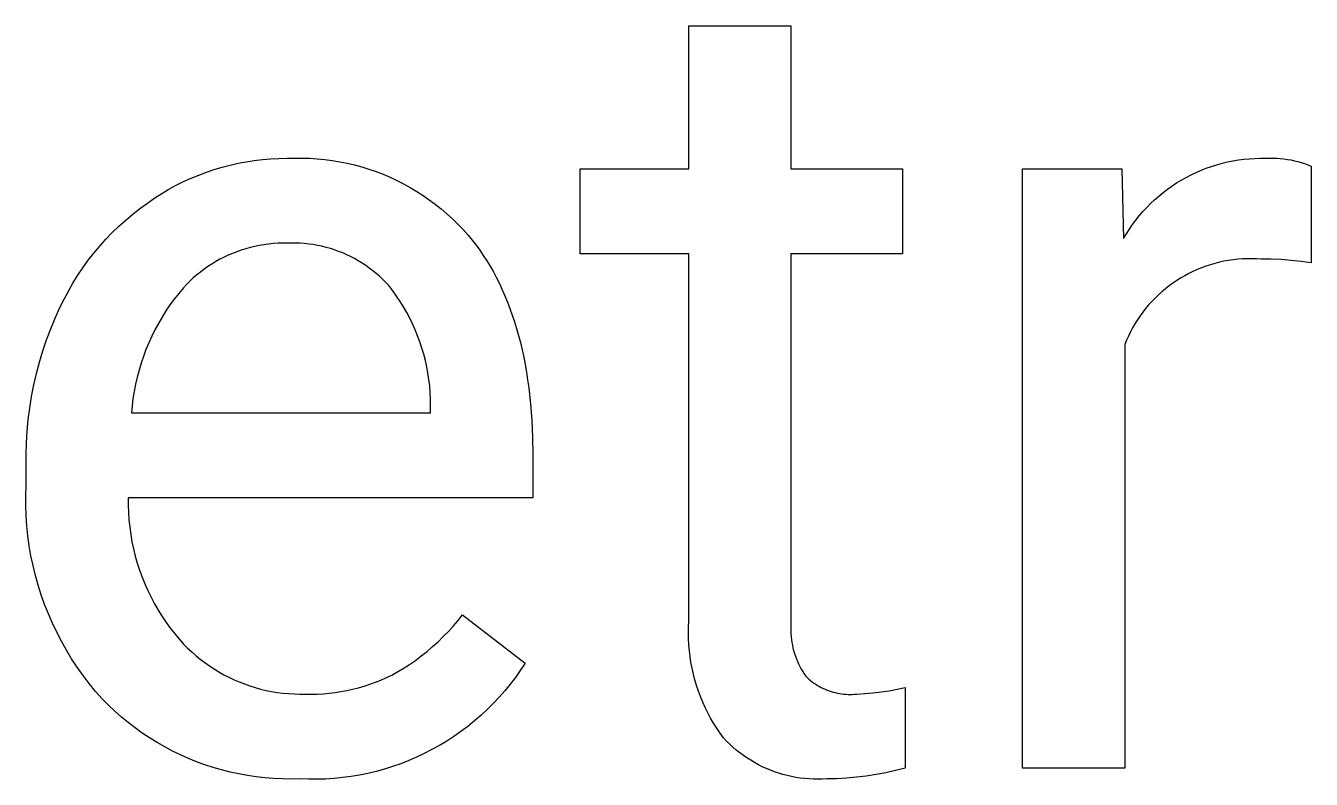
# Model space of a CAD drawing. Header units: millimetres. Extents: x 578 to 4608, y -138 to 2677.
# Drawn here: x 4433.72 to 4479.76, y 218.1 to 245.1 of the extents above; entities that cross this region are included whole.
import ezdxf

# ---------------------------------------------------------------- set-up
doc = ezdxf.new("R2010")
doc.units = ezdxf.units.MM
doc.header["$MEASUREMENT"] = 0
doc.layers.add('Domyślny', color=7, linetype='Continuous', true_color=0x000000)

msp = doc.modelspace()

# ---------------------------------------------------------------- linework, layer by layer
at = {"layer": 'Domyślny'}
for p, q in [((4457.465, 239.969), (4457.465, 245.101)), ((4457.465, 245.101), (4461.123, 245.101)), ((4461.123, 245.101), (4461.123, 239.969)), ((4441.907, 240.271), (4442.2, 240.306)), ((4442.2, 240.306), (4442.493, 240.331)), ((4442.493, 240.331), (4442.788, 240.345)), ((4442.788, 240.345), (4443.082, 240.349)), ((4443.082, 240.349), (4443.352, 240.359)), ((4443.352, 240.359), (4443.623, 240.36)), ((4443.623, 240.36), (4443.893, 240.352)), ((4443.893, 240.352), (4444.162, 240.335)), ((4444.162, 240.335), (4444.431, 240.309)), ((4444.431, 240.309), (4444.699, 240.273)), ((4477.148, 240.29), (4477.344, 240.315)), ((4477.344, 240.315), (4477.542, 240.334)), ((4477.542, 240.334), (4477.74, 240.346)), ((4477.74, 240.346), (4477.938, 240.351)), ((4477.938, 240.351), (4478.136, 240.349)), ((4478.136, 240.349), (4478.264, 240.354)), ((4478.264, 240.354), (4478.392, 240.354)), ((4478.392, 240.354), (4478.519, 240.35)), ((4478.519, 240.35), (4478.647, 240.341)), ((4478.647, 240.341), (4478.774, 240.328)), ((4478.774, 240.328), (4478.9, 240.311)), ((4478.9, 240.311), (4479.026, 240.289)), ((4439.916, 239.749), (4440.192, 239.853)), ((4440.192, 239.853), (4440.471, 239.948)), ((4440.471, 239.948), (4440.753, 240.032)), ((4440.753, 240.032), (4441.038, 240.107)), ((4441.038, 240.107), (4441.326, 240.172)), ((4441.326, 240.172), (4441.616, 240.226)), ((4441.616, 240.226), (4441.907, 240.271)), ((4444.699, 240.273), (4444.966, 240.229)), ((4444.966, 240.229), (4445.23, 240.175)), ((4445.23, 240.175), (4445.493, 240.113)), ((4445.493, 240.113), (4445.754, 240.042)), ((4445.754, 240.042), (4446.012, 239.962)), ((4446.012, 239.962), (4446.267, 239.873)), ((4446.267, 239.873), (4446.519, 239.776)), ((4453.571, 236.928), (4453.571, 239.969)), ((4453.571, 239.969), (4457.465, 239.969)), ((4461.123, 239.969), (4465.114, 239.969)), ((4465.114, 239.969), (4465.114, 236.928)), ((4469.42, 218.493), (4469.42, 239.969)), ((4469.42, 239.969), (4472.978, 239.969)), ((4472.978, 239.969), (4473.037, 237.475)), ((4475.631, 239.842), (4475.813, 239.921)), ((4475.813, 239.921), (4475.997, 239.993)), ((4475.997, 239.993), (4476.185, 240.059)), ((4476.185, 240.059), (4476.374, 240.119)), ((4476.374, 240.119), (4476.565, 240.172)), ((4476.565, 240.172), (4476.758, 240.218)), ((4476.758, 240.218), (4476.952, 240.257)), ((4476.952, 240.257), (4477.148, 240.29)), ((4479.026, 240.289), (4479.151, 240.263)), ((4479.151, 240.263), (4479.275, 240.232)), ((4479.275, 240.232), (4479.398, 240.197)), ((4479.398, 240.197), (4479.519, 240.158)), ((4479.519, 240.158), (4479.639, 240.115)), ((4479.639, 240.115), (4479.758, 240.067)), ((4479.758, 240.067), (4479.758, 236.599)), ((4439.112, 239.382), (4439.375, 239.514)), ((4439.375, 239.514), (4439.644, 239.636)), ((4439.644, 239.636), (4439.916, 239.749)), ((4446.519, 239.776), (4446.768, 239.67)), ((4446.768, 239.67), (4447.013, 239.556)), ((4447.013, 239.556), (4447.254, 239.434)), ((4447.254, 239.434), (4447.491, 239.304)), ((4474.768, 239.356), (4474.934, 239.465)), ((4474.934, 239.465), (4475.103, 239.568)), ((4475.103, 239.568), (4475.276, 239.666)), ((4475.276, 239.666), (4475.452, 239.757)), ((4475.452, 239.757), (4475.631, 239.842)), ((4438.079, 238.748), (4438.35, 238.933)), ((4438.35, 238.933), (4438.599, 239.091)), ((4438.599, 239.091), (4438.853, 239.241)), ((4438.853, 239.241), (4439.112, 239.382)), ((4447.491, 239.304), (4447.723, 239.166)), ((4447.723, 239.166), (4447.95, 239.02)), ((4447.95, 239.02), (4448.173, 238.866)), ((4474.147, 238.863), (4474.296, 238.995)), ((4474.296, 238.995), (4474.449, 239.12)), ((4474.449, 239.12), (4474.607, 239.241)), ((4474.607, 239.241), (4474.768, 239.356)), ((4437.555, 238.351), (4437.813, 238.554)), ((4437.813, 238.554), (4438.079, 238.748)), ((4448.173, 238.866), (4448.39, 238.706)), ((4448.39, 238.706), (4448.601, 238.537)), ((4448.601, 238.537), (4448.807, 238.362)), ((4473.729, 238.44), (4473.864, 238.586)), ((4473.864, 238.586), (4474.003, 238.727)), ((4474.003, 238.727), (4474.147, 238.863)), ((4437.06, 237.918), (4437.304, 238.138)), ((4437.304, 238.138), (4437.555, 238.351)), ((4448.807, 238.362), (4449.006, 238.18)), ((4449.006, 238.18), (4449.2, 237.991)), ((4473.358, 237.975), (4473.476, 238.135)), ((4473.476, 238.135), (4473.6, 238.29)), ((4473.6, 238.29), (4473.729, 238.44)), ((4436.596, 237.452), (4436.824, 237.689)), ((4436.824, 237.689), (4437.06, 237.918)), ((4449.2, 237.991), (4449.387, 237.796)), ((4449.387, 237.796), (4449.567, 237.595)), ((4449.567, 237.595), (4449.709, 237.42)), ((4473.037, 237.475), (4473.138, 237.645)), ((4473.138, 237.645), (4473.245, 237.812)), ((4473.245, 237.812), (4473.358, 237.975)), ((4436.166, 236.955), (4436.377, 237.207)), ((4436.377, 237.207), (4436.596, 237.452)), ((4441.601, 237.109), (4441.442, 237.059)), ((4441.761, 237.153), (4441.601, 237.109)), ((4441.924, 237.192), (4441.761, 237.153)), ((4442.087, 237.226), (4441.924, 237.192)), ((4442.251, 237.254), (4442.087, 237.226)), ((4442.417, 237.276), (4442.251, 237.254)), ((4442.583, 237.293), (4442.417, 237.276)), ((4442.749, 237.304), (4442.583, 237.293)), ((4442.916, 237.309), (4442.749, 237.304)), ((4443.082, 237.308), (4442.916, 237.309)), ((4443.239, 237.313), (4443.082, 237.308)), ((4443.396, 237.312), (4443.239, 237.313)), ((4443.553, 237.306), (4443.396, 237.312)), ((4443.709, 237.295), (4443.553, 237.306)), ((4443.865, 237.278), (4443.709, 237.295)), ((4444.02, 237.256), (4443.865, 237.278)), ((4444.174, 237.229), (4444.02, 237.256)), ((4444.328, 237.196), (4444.174, 237.229)), ((4444.48, 237.159), (4444.328, 237.196)), ((4444.631, 237.116), (4444.48, 237.159)), ((4444.78, 237.068), (4444.631, 237.116)), ((4449.709, 237.42), (4449.847, 237.241)), ((4449.847, 237.241), (4449.98, 237.058)), ((4435.771, 236.43), (4435.964, 236.696)), ((4435.964, 236.696), (4436.166, 236.955)), ((4440.531, 236.648), (4440.388, 236.562)), ((4440.677, 236.73), (4440.531, 236.648)), ((4440.825, 236.806), (4440.677, 236.73)), ((4440.976, 236.877), (4440.825, 236.806)), ((4441.129, 236.943), (4440.976, 236.877)), ((4441.284, 237.004), (4441.129, 236.943)), ((4441.442, 237.059), (4441.284, 237.004)), ((4444.927, 237.015), (4444.78, 237.068)), ((4445.073, 236.957), (4444.927, 237.015)), ((4445.217, 236.894), (4445.073, 236.957)), ((4445.358, 236.826), (4445.217, 236.894)), ((4445.497, 236.754), (4445.358, 236.826)), ((4445.633, 236.677), (4445.497, 236.754)), ((4445.767, 236.595), (4445.633, 236.677)), ((4449.98, 237.058), (4450.109, 236.869)), ((4450.109, 236.869), (4450.233, 236.676)), ((4450.233, 236.676), (4450.352, 236.479)), ((4457.465, 236.928), (4453.571, 236.928)), ((4457.465, 223.764), (4457.465, 236.928)), ((4465.114, 236.928), (4461.123, 236.928)), ((4461.123, 236.928), (4461.123, 223.713)), ((4476.466, 236.625), (4476.304, 236.584)), ((4476.629, 236.661), (4476.466, 236.625)), ((4476.793, 236.691), (4476.629, 236.661)), ((4476.958, 236.715), (4476.793, 236.691)), ((4477.124, 236.733), (4476.958, 236.715)), ((4477.291, 236.746), (4477.124, 236.733)), ((4477.458, 236.752), (4477.291, 236.746)), ((4477.625, 236.753), (4477.458, 236.752)), ((4477.791, 236.749), (4477.625, 236.753)), ((4477.958, 236.738), (4477.791, 236.749)), ((4478.32, 236.734), (4477.958, 236.738)), ((4478.681, 236.718), (4478.32, 236.734)), ((4479.041, 236.69), (4478.681, 236.718)), ((4479.4, 236.65), (4479.041, 236.69)), ((4479.758, 236.599), (4479.4, 236.65)), ((4435.587, 236.157), (4435.771, 236.43)), ((4439.849, 236.171), (4439.723, 236.061)), ((4439.978, 236.275), (4439.849, 236.171)), ((4440.112, 236.376), (4439.978, 236.275)), ((4440.248, 236.471), (4440.112, 236.376)), ((4440.388, 236.562), (4440.248, 236.471)), ((4445.898, 236.509), (4445.767, 236.595)), ((4446.026, 236.418), (4445.898, 236.509)), ((4446.15, 236.323), (4446.026, 236.418)), ((4446.272, 236.224), (4446.15, 236.323)), ((4446.39, 236.121), (4446.272, 236.224)), ((4450.352, 236.479), (4450.468, 236.276)), ((4450.468, 236.276), (4450.578, 236.069)), ((4475.371, 236.223), (4475.224, 236.144)), ((4475.521, 236.296), (4475.371, 236.223)), ((4475.673, 236.365), (4475.521, 236.296)), ((4475.828, 236.428), (4475.673, 236.365)), ((4475.985, 236.485), (4475.828, 236.428)), ((4476.143, 236.537), (4475.985, 236.485)), ((4476.304, 236.584), (4476.143, 236.537)), ((4435.249, 235.594), (4435.413, 235.879)), ((4435.413, 235.879), (4435.587, 236.157)), ((4439.367, 235.709), (4439.201, 235.51)), ((4439.482, 235.831), (4439.367, 235.709)), ((4439.6, 235.948), (4439.482, 235.831)), ((4439.723, 236.061), (4439.6, 235.948)), ((4446.504, 236.014), (4446.39, 236.121)), ((4446.615, 235.903), (4446.504, 236.014)), ((4446.722, 235.788), (4446.615, 235.903)), ((4446.863, 235.605), (4446.722, 235.788)), ((4450.578, 236.069), (4450.684, 235.858)), ((4450.684, 235.858), (4450.786, 235.642)), ((4474.665, 235.779), (4474.533, 235.676)), ((4474.8, 235.878), (4474.665, 235.779)), ((4474.938, 235.971), (4474.8, 235.878)), ((4475.08, 236.06), (4474.938, 235.971)), ((4475.224, 236.144), (4475.08, 236.06)), ((4434.95, 235.008), (4435.094, 235.304)), ((4435.094, 235.304), (4435.249, 235.594)), ((4439.042, 235.305), (4438.889, 235.094)), ((4439.201, 235.51), (4439.042, 235.305)), ((4446.998, 235.416), (4446.863, 235.605)), ((4447.127, 235.224), (4446.998, 235.416)), ((4450.786, 235.642), (4450.883, 235.421)), ((4450.883, 235.421), (4450.976, 235.195)), ((4474.162, 235.341), (4474.046, 235.221)), ((4474.282, 235.457), (4474.162, 235.341)), ((4474.406, 235.569), (4474.282, 235.457)), ((4474.533, 235.676), (4474.406, 235.569)), ((4434.778, 234.625), (4434.95, 235.008)), ((4438.743, 234.879), (4438.605, 234.659)), ((4438.889, 235.094), (4438.743, 234.879)), ((4447.249, 235.027), (4447.127, 235.224)), ((4447.364, 234.827), (4447.249, 235.027)), ((4447.473, 234.622), (4447.364, 234.827)), ((4450.976, 235.195), (4451.064, 234.965)), ((4451.064, 234.965), (4451.147, 234.73)), ((4473.724, 234.837), (4473.625, 234.702)), ((4473.826, 234.969), (4473.724, 234.837)), ((4473.934, 235.097), (4473.826, 234.969)), ((4474.046, 235.221), (4473.934, 235.097)), ((4434.619, 234.237), (4434.778, 234.625)), ((4438.475, 234.435), (4438.351, 234.206)), ((4438.605, 234.659), (4438.475, 234.435)), ((4447.574, 234.414), (4447.473, 234.622)), ((4447.669, 234.203), (4447.574, 234.414)), ((4451.147, 234.73), (4451.226, 234.491)), ((4451.226, 234.491), (4451.301, 234.247)), ((4473.443, 234.422), (4473.359, 234.278)), ((4473.532, 234.564), (4473.443, 234.422)), ((4473.625, 234.702), (4473.532, 234.564)), ((4434.472, 233.844), (4434.619, 234.237)), ((4438.236, 233.973), (4438.128, 233.737)), ((4438.351, 234.206), (4438.236, 233.973)), ((4447.756, 233.988), (4447.669, 234.203)), ((4447.836, 233.771), (4447.756, 233.988)), ((4451.301, 234.247), (4451.371, 233.998)), ((4451.371, 233.998), (4451.436, 233.745)), ((4473.207, 233.981), (4473.139, 233.828)), ((4473.281, 234.131), (4473.207, 233.981)), ((4473.359, 234.278), (4473.281, 234.131)), ((4434.218, 233.044), (4434.339, 233.446)), ((4434.339, 233.446), (4434.472, 233.844)), ((4438.029, 233.497), (4437.938, 233.254)), ((4438.128, 233.737), (4438.029, 233.497)), ((4447.909, 233.552), (4447.836, 233.771)), ((4447.975, 233.329), (4447.909, 233.552)), ((4451.436, 233.745), (4451.497, 233.487)), ((4451.497, 233.487), (4451.554, 233.225)), ((4473.139, 233.828), (4473.076, 233.674)), ((4473.076, 233.674), (4473.076, 218.493)), ((4434.11, 232.638), (4434.218, 233.044)), ((4437.854, 233.008), (4437.779, 232.759)), ((4437.938, 233.254), (4437.854, 233.008)), ((4448.033, 233.105), (4447.975, 233.329)), ((4448.083, 232.879), (4448.033, 233.105)), ((4451.554, 233.225), (4451.605, 232.957)), ((4451.605, 232.957), (4451.653, 232.686)), ((4434.016, 232.229), (4434.11, 232.638)), ((4437.713, 232.508), (4437.655, 232.255)), ((4437.779, 232.759), (4437.713, 232.508)), ((4448.125, 232.652), (4448.083, 232.879)), ((4448.16, 232.423), (4448.125, 232.652)), ((4451.653, 232.686), (4451.696, 232.409)), ((4433.935, 231.817), (4434.016, 232.229)), ((4437.655, 232.255), (4437.605, 232)), ((4448.188, 232.193), (4448.16, 232.423)), ((4448.207, 231.962), (4448.188, 232.193)), ((4451.696, 232.409), (4451.734, 232.128)), ((4451.734, 232.128), (4451.797, 231.552)), ((4433.868, 231.403), (4433.935, 231.817)), ((4437.564, 231.743), (4437.532, 231.485)), ((4437.605, 232), (4437.564, 231.743)), ((4448.219, 231.731), (4448.207, 231.962)), ((4448.223, 231.5), (4448.219, 231.731)), ((4433.814, 230.987), (4433.868, 231.403)), ((4437.532, 231.485), (4437.508, 231.227)), ((4437.508, 231.227), (4448.223, 231.227)), ((4448.223, 231.227), (4448.223, 231.5)), ((4451.797, 231.552), (4451.842, 230.957)), ((4433.773, 230.569), (4433.814, 230.987)), ((4451.842, 230.957), (4451.87, 230.344)), ((4433.747, 230.15), (4433.773, 230.569)), ((4451.87, 230.344), (4451.879, 229.712)), ((4433.733, 229.731), (4433.747, 230.15)), ((4433.734, 229.311), (4433.733, 229.731)), ((4433.734, 228.637), (4433.734, 229.311)), ((4451.879, 229.712), (4451.879, 228.186)), ((4433.722, 228.274), (4433.734, 228.637)), ((4433.723, 227.912), (4433.722, 228.274)), ((4433.736, 227.549), (4433.723, 227.912)), ((4451.879, 228.186), (4437.39, 228.186)), ((4437.39, 228.186), (4437.39, 227.922)), ((4437.39, 227.922), (4437.399, 227.658)), ((4433.761, 227.187), (4433.736, 227.549)), ((4437.399, 227.658), (4437.417, 227.395)), ((4433.798, 226.827), (4433.761, 227.187)), ((4437.417, 227.395), (4437.445, 227.133)), ((4437.445, 227.133), (4437.481, 226.871)), ((4433.848, 226.467), (4433.798, 226.827)), ((4437.481, 226.871), (4437.527, 226.612)), ((4437.527, 226.612), (4437.582, 226.353)), ((4433.91, 226.11), (4433.848, 226.467)), ((4433.984, 225.755), (4433.91, 226.11)), ((4437.582, 226.353), (4437.645, 226.097)), ((4437.645, 226.097), (4437.718, 225.844)), ((4434.07, 225.402), (4433.984, 225.755)), ((4437.718, 225.844), (4437.799, 225.593)), ((4437.799, 225.593), (4437.889, 225.345)), ((4434.168, 225.053), (4434.07, 225.402)), ((4437.889, 225.345), (4437.988, 225.1)), ((4434.278, 224.708), (4434.168, 225.053)), ((4434.4, 224.366), (4434.278, 224.708)), ((4437.988, 225.1), (4438.095, 224.859)), ((4438.095, 224.859), (4438.211, 224.622)), ((4434.533, 224.029), (4434.4, 224.366)), ((4438.211, 224.622), (4438.334, 224.389)), ((4438.334, 224.389), (4438.466, 224.16)), ((4434.678, 223.696), (4434.533, 224.029)), ((4438.466, 224.16), (4438.606, 223.937)), ((4438.606, 223.937), (4438.753, 223.718)), ((4449.035, 223.594), (4449.205, 223.793)), ((4449.205, 223.793), (4449.369, 223.998)), ((4449.369, 223.998), (4451.602, 222.255)), ((4457.454, 223.552), (4457.465, 223.764)), ((4434.834, 223.368), (4434.678, 223.696)), ((4435.001, 223.046), (4434.834, 223.368)), ((4438.753, 223.718), (4438.908, 223.504)), ((4438.908, 223.504), (4439.07, 223.296)), ((4439.07, 223.296), (4439.24, 223.094)), ((4448.676, 223.211), (4448.859, 223.399)), ((4448.859, 223.399), (4449.035, 223.594)), ((4457.452, 223.34), (4457.454, 223.552)), ((4457.456, 223.128), (4457.452, 223.34)), ((4461.117, 223.612), (4461.115, 223.51)), ((4461.115, 223.51), (4461.116, 223.409)), ((4461.116, 223.409), (4461.121, 223.307)), ((4461.123, 223.713), (4461.117, 223.612)), ((4461.121, 223.307), (4461.129, 223.206)), ((4435.179, 222.73), (4435.001, 223.046)), ((4439.24, 223.094), (4439.377, 222.946)), ((4439.377, 222.946), (4439.519, 222.802)), ((4448.093, 222.682), (4448.293, 222.852)), ((4448.293, 222.852), (4448.487, 223.029)), ((4448.487, 223.029), (4448.676, 223.211)), ((4457.467, 222.916), (4457.456, 223.128)), ((4457.486, 222.705), (4457.467, 222.916)), ((4461.129, 223.206), (4461.141, 223.105)), ((4461.141, 223.105), (4461.156, 223.004)), ((4461.156, 223.004), (4461.175, 222.904)), ((4461.175, 222.904), (4461.197, 222.805)), ((4435.367, 222.42), (4435.179, 222.73)), ((4435.566, 222.117), (4435.367, 222.42)), ((4439.519, 222.802), (4439.667, 222.664)), ((4439.667, 222.664), (4439.819, 222.53)), ((4439.819, 222.53), (4439.975, 222.402)), ((4439.975, 222.402), (4440.136, 222.28)), ((4447.462, 222.212), (4447.677, 222.362)), ((4447.677, 222.362), (4447.888, 222.519)), ((4447.888, 222.519), (4448.093, 222.682)), ((4457.511, 222.494), (4457.486, 222.705)), ((4457.544, 222.285), (4457.511, 222.494)), ((4461.197, 222.805), (4461.222, 222.707)), ((4461.222, 222.707), (4461.251, 222.609)), ((4461.251, 222.609), (4461.283, 222.513)), ((4461.283, 222.513), (4461.319, 222.418)), ((4461.319, 222.418), (4461.358, 222.324)), ((4435.775, 221.821), (4435.566, 222.117)), ((4440.136, 222.28), (4440.301, 222.163)), ((4440.301, 222.163), (4440.47, 222.052)), ((4440.47, 222.052), (4440.643, 221.947)), ((4440.643, 221.947), (4440.819, 221.848)), ((4446.828, 221.834), (4447.017, 221.933)), ((4447.017, 221.933), (4447.242, 222.069)), ((4447.242, 222.069), (4447.462, 222.212)), ((4451.434, 221.999), (4451.256, 221.75)), ((4451.602, 222.255), (4451.434, 221.999)), ((4457.584, 222.076), (4457.544, 222.285)), ((4457.63, 221.869), (4457.584, 222.076)), ((4461.358, 222.324), (4461.4, 222.231)), ((4461.4, 222.231), (4461.445, 222.14)), ((4461.445, 222.14), (4461.493, 222.051)), ((4461.493, 222.051), (4461.545, 221.963)), ((4461.545, 221.963), (4461.599, 221.877)), ((4435.994, 221.532), (4435.775, 221.821)), ((4436.223, 221.25), (4435.994, 221.532)), ((4440.819, 221.848), (4440.999, 221.755)), ((4440.999, 221.755), (4441.181, 221.669)), ((4441.181, 221.669), (4441.367, 221.589)), ((4441.367, 221.589), (4441.555, 221.515)), ((4441.555, 221.515), (4441.746, 221.448)), ((4441.746, 221.448), (4441.939, 221.387)), ((4445.635, 221.378), (4445.84, 221.437)), ((4445.84, 221.437), (4446.043, 221.503)), ((4446.043, 221.503), (4446.243, 221.576)), ((4446.243, 221.576), (4446.441, 221.656)), ((4446.441, 221.656), (4446.636, 221.742)), ((4446.636, 221.742), (4446.828, 221.834)), ((4451.07, 221.506), (4450.876, 221.269)), ((4451.256, 221.75), (4451.07, 221.506)), ((4457.684, 221.664), (4457.63, 221.869)), ((4457.745, 221.461), (4457.684, 221.664)), ((4457.812, 221.26), (4457.745, 221.461)), ((4461.599, 221.877), (4461.656, 221.793)), ((4461.656, 221.793), (4461.712, 221.74)), ((4461.712, 221.74), (4461.769, 221.689)), ((4461.769, 221.689), (4461.827, 221.64)), ((4461.827, 221.64), (4461.888, 221.593)), ((4461.888, 221.593), (4461.95, 221.548)), ((4461.95, 221.548), (4462.014, 221.505)), ((4462.014, 221.505), (4462.078, 221.465)), ((4462.078, 221.465), (4462.145, 221.426)), ((4436.462, 220.977), (4436.223, 221.25)), ((4436.683, 220.753), (4436.462, 220.977)), ((4441.939, 221.387), (4442.134, 221.334)), ((4442.134, 221.334), (4442.33, 221.287)), ((4442.33, 221.287), (4442.529, 221.247)), ((4442.529, 221.247), (4442.728, 221.214)), ((4442.728, 221.214), (4442.928, 221.188)), ((4442.928, 221.188), (4443.13, 221.169)), ((4443.13, 221.169), (4443.332, 221.157)), ((4443.332, 221.157), (4443.534, 221.152)), ((4443.534, 221.152), (4443.736, 221.153)), ((4443.736, 221.153), (4443.949, 221.15)), ((4443.949, 221.15), (4444.162, 221.154)), ((4444.162, 221.154), (4444.375, 221.165)), ((4444.375, 221.165), (4444.588, 221.183)), ((4444.588, 221.183), (4444.8, 221.208)), ((4444.8, 221.208), (4445.01, 221.24)), ((4445.01, 221.24), (4445.22, 221.279)), ((4445.22, 221.279), (4445.428, 221.325)), ((4445.428, 221.325), (4445.635, 221.378)), ((4450.674, 221.038), (4450.464, 220.815)), ((4450.876, 221.269), (4450.674, 221.038)), ((4457.886, 221.061), (4457.812, 221.26)), ((4457.967, 220.865), (4457.886, 221.061)), ((4462.145, 221.426), (4462.212, 221.39)), ((4462.212, 221.39), (4462.281, 221.356)), ((4462.281, 221.356), (4462.351, 221.325)), ((4462.351, 221.325), (4462.422, 221.296)), ((4462.422, 221.296), (4462.494, 221.269)), ((4462.494, 221.269), (4462.566, 221.245)), ((4462.566, 221.245), (4462.64, 221.223)), ((4462.64, 221.223), (4462.714, 221.204)), ((4462.714, 221.204), (4462.789, 221.187)), ((4462.789, 221.187), (4462.864, 221.173)), ((4462.864, 221.173), (4462.94, 221.161)), ((4462.94, 221.161), (4463.016, 221.153)), ((4463.016, 221.153), (4463.092, 221.146)), ((4463.092, 221.146), (4463.169, 221.142)), ((4463.169, 221.142), (4463.246, 221.141)), ((4463.246, 221.141), (4463.322, 221.143)), ((4463.322, 221.143), (4463.399, 221.147)), ((4463.399, 221.147), (4463.475, 221.153)), ((4463.475, 221.153), (4463.767, 221.169)), ((4463.767, 221.169), (4464.059, 221.194)), ((4464.059, 221.194), (4464.35, 221.228)), ((4464.35, 221.228), (4464.639, 221.272)), ((4464.639, 221.272), (4464.927, 221.325)), ((4464.927, 221.325), (4465.212, 221.388)), ((4465.212, 221.388), (4465.212, 218.499)), ((4436.912, 220.538), (4436.683, 220.753)), ((4437.149, 220.33), (4436.912, 220.538)), ((4450.246, 220.599), (4450.022, 220.39)), ((4450.464, 220.815), (4450.246, 220.599)), ((4458.054, 220.672), (4457.967, 220.865)), ((4458.148, 220.482), (4458.054, 220.672)), ((4437.392, 220.13), (4437.149, 220.33)), ((4437.641, 219.939), (4437.392, 220.13)), ((4449.79, 220.19), (4449.551, 219.997)), ((4450.022, 220.39), (4449.79, 220.19)), ((4458.248, 220.295), (4458.148, 220.482)), ((4458.355, 220.111), (4458.248, 220.295)), ((4458.467, 219.932), (4458.355, 220.111)), ((4437.897, 219.756), (4437.641, 219.939)), ((4438.159, 219.581), (4437.897, 219.756)), ((4449.056, 219.637), (4448.799, 219.47)), ((4449.307, 219.813), (4449.056, 219.637)), ((4449.551, 219.997), (4449.307, 219.813)), ((4458.586, 219.756), (4458.467, 219.932)), ((4458.71, 219.584), (4458.586, 219.756)), ((4438.427, 219.416), (4438.159, 219.581)), ((4438.7, 219.26), (4438.427, 219.416)), ((4438.979, 219.113), (4438.7, 219.26)), ((4448.269, 219.162), (4447.996, 219.022)), ((4448.536, 219.311), (4448.269, 219.162)), ((4448.799, 219.47), (4448.536, 219.311)), ((4458.819, 219.469), (4458.71, 219.584)), ((4458.932, 219.358), (4458.819, 219.469)), ((4459.049, 219.251), (4458.932, 219.358)), ((4459.169, 219.148), (4459.049, 219.251)), ((4459.293, 219.05), (4459.169, 219.148)), ((4439.262, 218.976), (4438.979, 219.113)), ((4439.549, 218.848), (4439.262, 218.976)), ((4439.841, 218.73), (4439.549, 218.848)), ((4440.136, 218.622), (4439.841, 218.73)), ((4447.437, 218.77), (4447.152, 218.658)), ((4447.719, 218.891), (4447.437, 218.77)), ((4447.996, 219.022), (4447.719, 218.891)), ((4459.42, 218.955), (4459.293, 219.05)), ((4459.55, 218.865), (4459.42, 218.955)), ((4459.683, 218.78), (4459.55, 218.865)), ((4459.82, 218.699), (4459.683, 218.78)), ((4459.958, 218.623), (4459.82, 218.699)), ((4440.435, 218.524), (4440.136, 218.622)), ((4440.737, 218.436), (4440.435, 218.524)), ((4441.042, 218.358), (4440.737, 218.436)), ((4441.35, 218.291), (4441.042, 218.358)), ((4441.659, 218.234), (4441.35, 218.291)), ((4441.97, 218.187), (4441.659, 218.234)), ((4445.676, 218.251), (4445.374, 218.2)), ((4445.976, 218.312), (4445.676, 218.251)), ((4446.274, 218.383), (4445.976, 218.312)), ((4446.57, 218.465), (4446.274, 218.383)), ((4446.862, 218.557), (4446.57, 218.465)), ((4447.152, 218.658), (4446.862, 218.557)), ((4460.1, 218.552), (4459.958, 218.623)), ((4460.244, 218.486), (4460.1, 218.552)), ((4460.39, 218.425), (4460.244, 218.486)), ((4460.538, 218.369), (4460.39, 218.425)), ((4460.688, 218.318), (4460.538, 218.369)), ((4460.839, 218.273), (4460.688, 218.318)), ((4460.992, 218.232), (4460.839, 218.273)), ((4461.147, 218.197), (4460.992, 218.232)), ((4463.822, 218.213), (4463.469, 218.171)), ((4464.173, 218.267), (4463.822, 218.213)), ((4464.522, 218.333), (4464.173, 218.267)), ((4464.868, 218.41), (4464.522, 218.333)), ((4465.212, 218.499), (4464.868, 218.41)), ((4473.076, 218.493), (4469.42, 218.493)), ((4442.283, 218.151), (4441.97, 218.187)), ((4442.596, 218.125), (4442.283, 218.151)), ((4442.911, 218.111), (4442.596, 218.125)), ((4443.225, 218.106), (4442.911, 218.111)), ((4443.54, 218.113), (4443.225, 218.106)), ((4443.846, 218.101), (4443.54, 218.113)), ((4444.153, 218.1), (4443.846, 218.101)), ((4444.459, 218.109), (4444.153, 218.1)), ((4444.765, 218.129), (4444.459, 218.109)), ((4445.07, 218.159), (4444.765, 218.129)), ((4445.374, 218.2), (4445.07, 218.159)), ((4461.302, 218.168), (4461.147, 218.197)), ((4461.459, 218.143), (4461.302, 218.168)), ((4461.616, 218.125), (4461.459, 218.143)), ((4461.773, 218.111), (4461.616, 218.125)), ((4461.931, 218.103), (4461.773, 218.111)), ((4462.09, 218.101), (4461.931, 218.103)), ((4462.248, 218.104), (4462.09, 218.101)), ((4462.406, 218.113), (4462.248, 218.104)), ((4462.761, 218.12), (4462.406, 218.113)), ((4463.116, 218.14), (4462.761, 218.12)), ((4463.469, 218.171), (4463.116, 218.14))]:
    msp.add_line(p, q, dxfattribs=at)

doc.saveas('drawing.dxf')
